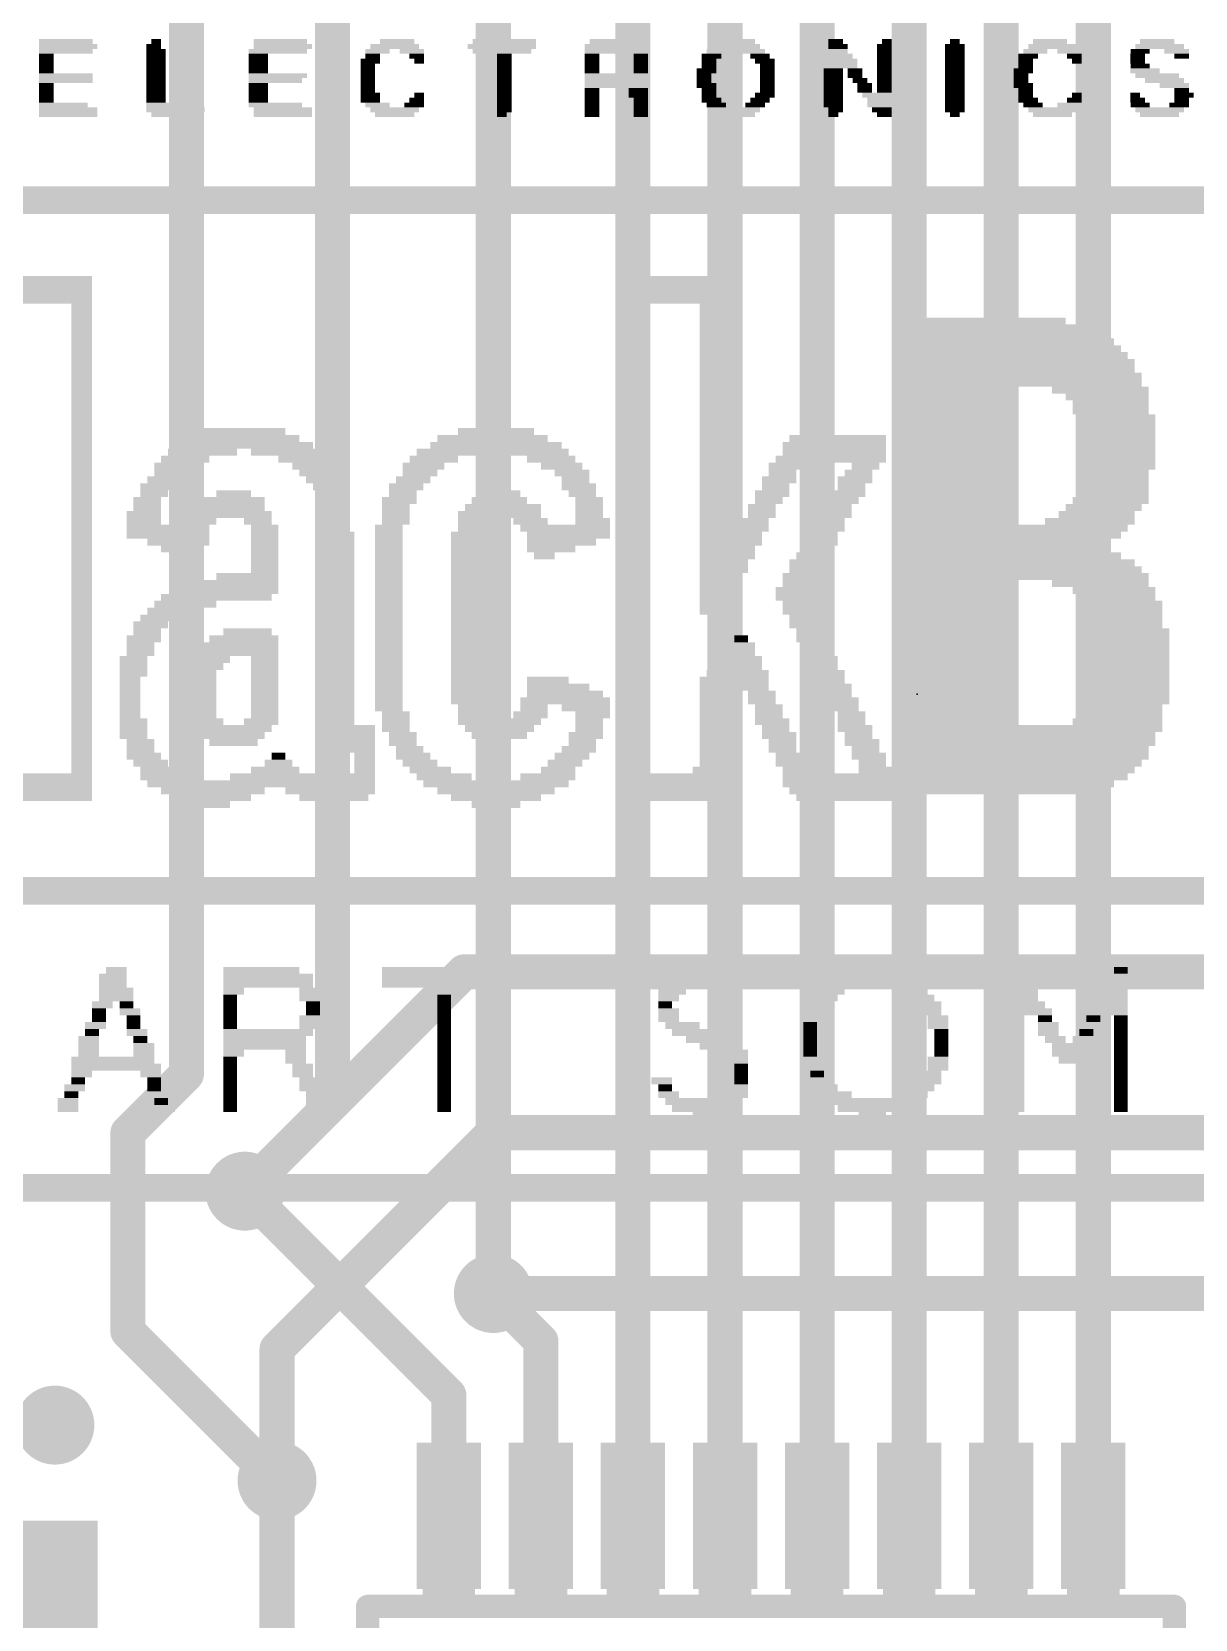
# Model space of a CAD drawing. Extents: x -25 to 82, y -36 to 56.
# Drawn here: x 35.49 to 45.6, y 23.71 to 37.5 of the extents above; entities that cross this region are included whole.
import ezdxf

# ---------------------------------------------------------------- set-up
doc = ezdxf.new("R2010")
doc.units = 0
for name, color, linetype in [('1', 12, 'CONTINUOUS'), ('16', 132, 'CONTINUOUS'), ('18', 110, 'CONTINUOUS'), ('21', 41, 'CONTINUOUS'), ('23', 53, 'CONTINUOUS'), ('51', 53, 'CONTINUOUS')]:
    doc.layers.add(name, color=color, linetype=linetype)

# ---------------------------------------------------------------- blocks, each defined once
blk = doc.blocks.new('RECT')
blk.add_solid([(-0.5, -0.5), (0.5, -0.5), (-0.5, 0.5), (0.5, 0.5)])
blk = doc.blocks.new('ROUNDV')
at = {"const_width": 0.5}
blk.add_lwpolyline([(0, -0.25, 1), (0, 0.25, 1), (0, -0.25)], format="xyb", dxfattribs=at)

msp = doc.modelspace()

# ---------------------------------------------------------------- linework, layer by layer
at = {"layer": '1', "const_width": 0.3048}
for points in [[(42.31, 24.6126), (42.31, 45.32)], [(41.51, 24.6126), (41.51, 43.58)], [(40.71, 24.6126), (40.71, 41.84)], [(43.11, 24.6126), (43.11, 40.64)], [(39.497, 26.543), (39.497, 40.513)], [(38.1, 39.37), (38.1, 28.194)], [(43.91, 24.6126), (43.91, 39.37)], [(36.83, 38.862), (36.83, 28.448)], [(44.71, 24.6126), (44.71, 38.1)], [(36.83, 28.448), (36.322, 27.94)], [(38.1, 28.194), (37.338, 27.432)], [(36.322, 27.94), (36.322, 26.2128)], [(39.11, 25.66), (37.338, 27.432)], [(39.91, 26.13), (39.497, 26.543)], [(36.322, 26.2128), (37.6174, 24.9174)], [(39.91, 24.6126), (39.91, 26.13)], [(39.11, 24.6126), (39.11, 25.66)], [(37.6174, 23.12), (37.6174, 24.9174)]]:
    msp.add_lwpolyline(points, dxfattribs=at)
at = {"layer": '1', "const_width": 0.1524}
for points in [[(36.8839, 28.3941, 1), (36.7761, 28.5019)], [(36.7538, 28.448, 1), (36.9062, 28.448)], [(38.0238, 28.194, 1), (38.1762, 28.194)], [(38.1539, 28.1401, 1), (38.0461, 28.2479)], [(36.3982, 27.94, 1), (36.2458, 27.94)], [(36.2681, 27.9939, 1), (36.3759, 27.8861)], [(37.3919, 27.4859, 1), (37.2841, 27.3781)], [(37.2841, 27.4859, 1), (37.3919, 27.3781)], [(39.5509, 26.5969, 1), (39.4431, 26.4891)], [(39.4208, 26.543, 1), (39.5732, 26.543)], [(36.3759, 26.2667, 1), (36.2681, 26.1589)], [(36.2458, 26.2128, 1), (36.3982, 26.2128)], [(39.9862, 26.13, 1), (39.8338, 26.13)], [(39.8561, 26.0761, 1), (39.9639, 26.1839)], [(39.1862, 25.66, 1), (39.0338, 25.66)], [(39.0561, 25.6061, 1), (39.1639, 25.7139)], [(37.6936, 24.9174, 1), (37.5412, 24.9174)], [(37.5635, 24.8635, 1), (37.6713, 24.9713)], [(39.0338, 24.6126, 1), (39.1862, 24.6126)], [(39.8338, 24.6126, 1), (39.9862, 24.6126)], [(40.6338, 24.6126, 1), (40.7862, 24.6126)], [(41.4338, 24.6126, 1), (41.5862, 24.6126)], [(42.2338, 24.6126, 1), (42.3862, 24.6126)], [(43.0338, 24.6126, 1), (43.1862, 24.6126)], [(43.8338, 24.6126, 1), (43.9862, 24.6126)], [(44.6338, 24.6126, 1), (44.7862, 24.6126)]]:
    msp.add_lwpolyline(points, format="xyb", dxfattribs=at)
at = {"layer": '16', "const_width": 0.3048}
for points in [[(39.243, 29.337), (37.338, 27.432)], [(58.674, 29.337), (39.243, 29.337)], [(37.6174, 26.0604), (39.497, 27.94)], [(62.23, 27.94), (39.497, 27.94)], [(56.896, 26.543), (39.497, 26.543)], [(37.6174, 24.9174), (37.6174, 26.0604)]]:
    msp.add_lwpolyline(points, dxfattribs=at)
at = {"layer": '16', "const_width": 0.1524}
for points in [[(39.243, 29.4132, 1), (39.243, 29.2608)], [(39.2969, 29.2831, 1), (39.1891, 29.3909)], [(39.497, 28.0162, 1), (39.497, 27.8638)], [(39.5509, 27.8861, 1), (39.4431, 27.9939)], [(37.2841, 27.4859, 1), (37.3919, 27.3781)], [(39.497, 26.6192, 1), (39.497, 26.4668)], [(37.6936, 26.0604, 1), (37.5412, 26.0604)], [(37.5635, 26.1143, 1), (37.6713, 26.0065)], [(37.5412, 24.9174, 1), (37.6936, 24.9174)]]:
    msp.add_lwpolyline(points, format="xyb", dxfattribs=at)
at = {"layer": '21', "const_width": 0.2032}
for points in [[(38.405, 16.815), (38.405, 23.825)], [(38.405, 23.825), (45.415, 23.825)], [(45.415, 23.825), (45.415, 17.17)]]:
    msp.add_lwpolyline(points, dxfattribs=at)
at = {"layer": '21', "const_width": 0.1016}
for points in [[(38.4558, 23.825, 1), (38.3542, 23.825)], [(38.405, 23.8758, 1), (38.405, 23.7742)], [(45.4658, 23.825, 1), (45.3642, 23.825)], [(45.415, 23.7742, 1), (45.415, 23.8758)]]:
    msp.add_lwpolyline(points, format="xyb", dxfattribs=at)
at = {"layer": '23'}
msp.add_point((43.18, 31.75), dxfattribs=at)

# ---------------------------------------------------------------- block references
at = {"layer": '1', "xscale": 0.5588, "yscale": 1.27, "rotation": 180}
for p in [(39.11, 24.6126), (39.91, 24.6126), (40.71, 24.6126), (41.51, 24.6126), (42.31, 24.6126), (43.11, 24.6126), (43.91, 24.6126), (44.71, 24.6126)]:
    msp.add_blockref('RECT', p, dxfattribs=at)
at = {"layer": '1', "xscale": 1.1, "rotation": 270}
msp.add_blockref('RECT', (35.56, 24.02), dxfattribs=at)
at = {"layer": '18', "xscale": 0.6858, "yscale": 0.6858}
for p in [(37.338, 27.432), (37.338, 27.432), (39.497, 26.543), (39.497, 26.543), (35.687, 25.4), (35.687, 25.4), (37.6174, 24.9174), (37.6174, 24.9174)]:
    msp.add_blockref('ROUNDV', p, dxfattribs=at)
at = {"layer": '21'}
for p, xscale, yscale in [((35.7825, 37.4168), 0.4674, 0.0422), ((35.8028, 37.3745), 0.508, 0.0424), ((36.5445, 37.3745), 0.127, 0.0424), ((36.566, 37.4168), 0.0838, 0.0422), ((37.6455, 37.4168), 0.4648, 0.0422), ((37.6671, 37.3745), 0.508, 0.0424), ((38.6399, 37.3745), 0.4216, 0.0424), ((38.6615, 37.4168), 0.2972, 0.0422), ((39.5709, 37.3745), 0.5918, 0.0424), ((39.5924, 37.4168), 0.5486, 0.0422), ((40.545, 37.3745), 0.508, 0.0424), ((40.5246, 37.4168), 0.381, 0.0422), ((41.6029, 37.3745), 0.4242, 0.0424), ((41.6245, 37.4168), 0.2946, 0.0422), ((42.4703, 37.4168), 0.127, 0.0422), ((42.4919, 37.3745), 0.1702, 0.0424), ((42.8944, 37.3745), 0.127, 0.0424), ((42.916, 37.4168), 0.0838, 0.0422), ((43.5079, 37.3745), 0.1702, 0.0424), ((43.5079, 37.4168), 0.0838, 0.0422), ((44.355, 37.3745), 0.4216, 0.0424), ((44.3334, 37.4168), 0.2972, 0.0422), ((45.2859, 37.3745), 0.4242, 0.0424), ((45.2655, 37.4168), 0.2972, 0.0422), ((35.7825, 37.3321), 0.4674, 0.0424), ((35.6123, 37.2898), 0.127, 0.0422), ((35.6123, 37.2475), 0.127, 0.0424), ((36.566, 37.3321), 0.1702, 0.0424), ((36.566, 37.2898), 0.1702, 0.0422), ((36.566, 37.2475), 0.1702, 0.0424), ((37.455, 37.2898), 0.1702, 0.0422), ((37.455, 37.2475), 0.1702, 0.0424), ((37.624, 37.3321), 0.508, 0.0424), ((38.4279, 37.2475), 0.1702, 0.0424), ((38.4494, 37.2898), 0.127, 0.0422), ((38.4914, 37.3321), 0.2108, 0.0424), ((38.7885, 37.3321), 0.2108, 0.0424), ((38.8304, 37.2898), 0.127, 0.0422), ((38.852, 37.2475), 0.0838, 0.0424), ((39.5721, 37.3321), 0.508, 0.0424), ((39.5924, 37.2898), 0.127, 0.0422), ((39.5924, 37.2475), 0.127, 0.0424), ((40.5665, 37.3321), 0.5512, 0.0424), ((40.3544, 37.2898), 0.127, 0.0422), ((40.3544, 37.2475), 0.127, 0.0424), ((40.7786, 37.2898), 0.127, 0.0422), ((40.7786, 37.2475), 0.127, 0.0424), ((41.392, 37.2898), 0.1702, 0.0422), ((41.3705, 37.2475), 0.127, 0.0424), ((41.4555, 37.3321), 0.2108, 0.0424), ((41.7515, 37.3321), 0.2134, 0.0424), ((41.815, 37.2898), 0.1676, 0.0422), ((41.8569, 37.2475), 0.1702, 0.0424), ((42.4715, 37.3321), 0.2108, 0.0424), ((42.4715, 37.3321), 0.2108, 0.0424), ((42.4931, 37.2898), 0.254, 0.0422), ((42.5134, 37.2475), 0.2946, 0.0424), ((42.8944, 37.3321), 0.127, 0.0424), ((42.8944, 37.2898), 0.127, 0.0422), ((42.8944, 37.2475), 0.127, 0.0424), ((43.5079, 37.3321), 0.1702, 0.0424), ((43.5079, 37.2898), 0.1702, 0.0422), ((43.5079, 37.2475), 0.1702, 0.0424), ((44.1429, 37.2898), 0.1702, 0.0422), ((44.1213, 37.2475), 0.127, 0.0424), ((44.2064, 37.3321), 0.2108, 0.0424), ((44.5035, 37.3321), 0.2108, 0.0424), ((44.5455, 37.2898), 0.127, 0.0422), ((44.567, 37.2475), 0.0838, 0.0424), ((45.0966, 37.2898), 0.127, 0.0422), ((45.0966, 37.2475), 0.127, 0.0424), ((45.117, 37.3321), 0.1676, 0.0424), ((45.4345, 37.3321), 0.2134, 0.0424), ((45.4776, 37.2898), 0.127, 0.0422), ((35.6123, 37.2051), 0.127, 0.0424), ((35.6123, 37.1628), 0.127, 0.0422), ((35.7825, 37.1205), 0.4674, 0.0424), ((35.7825, 37.0781), 0.4674, 0.0424), ((36.566, 37.2051), 0.1702, 0.0424), ((36.566, 37.1628), 0.1702, 0.0422), ((36.566, 37.1205), 0.1702, 0.0424), ((36.566, 37.0781), 0.1702, 0.0424), ((37.455, 37.2051), 0.1702, 0.0424), ((37.455, 37.1628), 0.1702, 0.0422), ((37.624, 37.1205), 0.508, 0.0424), ((37.6024, 37.0781), 0.4648, 0.0424), ((38.4063, 37.2051), 0.127, 0.0424), ((38.4063, 37.1628), 0.127, 0.0422), ((38.4063, 37.1205), 0.127, 0.0424), ((38.4063, 37.0781), 0.127, 0.0424), ((39.5924, 37.2051), 0.127, 0.0424), ((39.5924, 37.1628), 0.127, 0.0422), ((39.5924, 37.1205), 0.127, 0.0424), ((39.5924, 37.0781), 0.127, 0.0424), ((40.3544, 37.2051), 0.127, 0.0424), ((40.3544, 37.1628), 0.127, 0.0422), ((40.545, 37.1205), 0.508, 0.0424), ((40.5234, 37.0781), 0.4648, 0.0424), ((40.7786, 37.2051), 0.127, 0.0424), ((40.7786, 37.1628), 0.127, 0.0422), ((41.3489, 37.1628), 0.1702, 0.0422), ((41.3273, 37.1205), 0.127, 0.0424), ((41.3273, 37.0781), 0.127, 0.0424), ((41.3705, 37.2051), 0.127, 0.0424), ((41.8785, 37.2051), 0.127, 0.0424), ((41.8785, 37.1628), 0.127, 0.0422), ((41.8785, 37.1205), 0.127, 0.0424), ((41.8785, 37.0781), 0.127, 0.0424), ((42.5134, 37.2051), 0.2946, 0.0424), ((42.45, 37.1628), 0.1676, 0.0422), ((42.45, 37.1205), 0.1676, 0.0424), ((42.45, 37.0781), 0.1676, 0.0424), ((42.6405, 37.1628), 0.127, 0.0422), ((42.6405, 37.1205), 0.127, 0.0424), ((42.6836, 37.0781), 0.127, 0.0424), ((42.8944, 37.2051), 0.127, 0.0424), ((42.8944, 37.1628), 0.127, 0.0422), ((42.8944, 37.1205), 0.127, 0.0424), ((42.8944, 37.0781), 0.127, 0.0424), ((43.5079, 37.2051), 0.1702, 0.0424), ((43.5079, 37.1628), 0.1702, 0.0422), ((43.5079, 37.1205), 0.1702, 0.0424), ((43.5079, 37.0781), 0.1702, 0.0424), ((44.0806, 37.1205), 0.127, 0.0424), ((44.0806, 37.0781), 0.127, 0.0424), ((44.101, 37.1628), 0.1676, 0.0422), ((44.1213, 37.2051), 0.127, 0.0424), ((45.1601, 37.1628), 0.254, 0.0422), ((45.117, 37.2051), 0.1676, 0.0424), ((45.2643, 37.1205), 0.381, 0.0424), ((45.329, 37.0781), 0.3378, 0.0424), ((35.6123, 37.0358), 0.127, 0.0422), ((35.6123, 36.9935), 0.127, 0.0424), ((35.6123, 36.9511), 0.127, 0.0424), ((36.566, 37.0358), 0.1702, 0.0422), ((36.566, 36.9935), 0.1702, 0.0424), ((36.566, 36.9511), 0.1702, 0.0424), ((37.455, 37.0358), 0.1702, 0.0422), ((37.455, 36.9935), 0.1702, 0.0424), ((37.455, 36.9511), 0.1702, 0.0424), ((38.4063, 37.0358), 0.127, 0.0422), ((38.4063, 36.9935), 0.127, 0.0424), ((38.4279, 36.9511), 0.1702, 0.0424), ((38.852, 36.9511), 0.0838, 0.0424), ((39.5924, 37.0358), 0.127, 0.0422), ((39.5924, 36.9935), 0.127, 0.0424), ((39.5924, 36.9511), 0.127, 0.0424), ((40.3544, 36.9935), 0.127, 0.0424), ((40.3544, 36.9511), 0.127, 0.0424), ((40.545, 37.0358), 0.508, 0.0422), ((40.757, 36.9935), 0.1702, 0.0424), ((40.757, 36.9511), 0.1702, 0.0424), ((41.3489, 37.0358), 0.1702, 0.0422), ((41.3705, 36.9935), 0.127, 0.0424), ((41.3705, 36.9511), 0.127, 0.0424), ((41.8569, 36.9511), 0.1702, 0.0424), ((41.8785, 37.0358), 0.127, 0.0422), ((41.8785, 36.9935), 0.127, 0.0424), ((42.45, 37.0358), 0.1676, 0.0422), ((42.45, 36.9935), 0.1676, 0.0424), ((42.45, 36.9511), 0.1676, 0.0424), ((42.7243, 37.0358), 0.127, 0.0422), ((42.7243, 36.9935), 0.127, 0.0424), ((42.831, 36.9511), 0.254, 0.0424), ((42.8944, 37.0358), 0.127, 0.0422), ((42.8944, 36.9935), 0.127, 0.0424), ((43.5079, 37.0358), 0.1702, 0.0422), ((43.5079, 36.9935), 0.1702, 0.0424), ((43.5079, 36.9511), 0.1702, 0.0424), ((44.101, 37.0358), 0.1676, 0.0422), ((44.1213, 36.9935), 0.127, 0.0424), ((44.1213, 36.9511), 0.127, 0.0424), ((44.567, 36.9511), 0.0838, 0.0424), ((45.075, 36.9511), 0.0838, 0.0424), ((45.4141, 37.0358), 0.254, 0.0422), ((45.4776, 36.9935), 0.127, 0.0424), ((45.498, 36.9511), 0.1676, 0.0424), ((35.6123, 36.9088), 0.127, 0.0422), ((35.7609, 36.8665), 0.4242, 0.0424), ((35.8028, 36.8241), 0.508, 0.0424), ((36.566, 36.9088), 0.1702, 0.0422), ((36.693, 36.8665), 0.4242, 0.0424), ((36.735, 36.8241), 0.508, 0.0424), ((37.455, 36.9088), 0.1702, 0.0422), ((37.6024, 36.8665), 0.4648, 0.0424), ((37.6671, 36.8241), 0.508, 0.0424), ((38.4279, 36.9088), 0.1702, 0.0422), ((38.4914, 36.8665), 0.2108, 0.0424), ((38.6399, 36.8241), 0.4216, 0.0424), ((38.8089, 36.8665), 0.1702, 0.0424), ((38.8304, 36.9088), 0.127, 0.0422), ((39.5924, 36.9088), 0.127, 0.0422), ((39.5924, 36.8665), 0.127, 0.0424), ((39.5924, 36.8241), 0.127, 0.0424), ((40.3544, 36.9088), 0.127, 0.0422), ((40.3544, 36.8665), 0.127, 0.0424), ((40.3544, 36.8241), 0.127, 0.0424), ((40.7786, 36.9088), 0.127, 0.0422), ((40.7786, 36.8665), 0.127, 0.0424), ((40.7786, 36.8241), 0.127, 0.0424), ((41.392, 36.9088), 0.1702, 0.0422), ((41.434, 36.8665), 0.1676, 0.0424), ((41.6029, 36.8241), 0.4242, 0.0424), ((41.773, 36.8665), 0.1702, 0.0424), ((41.815, 36.9088), 0.1676, 0.0422), ((42.45, 36.9088), 0.1676, 0.0422), ((42.45, 36.8665), 0.1676, 0.0424), ((42.4703, 36.8241), 0.127, 0.0424), ((42.8525, 36.9088), 0.2108, 0.0422), ((42.8525, 36.8665), 0.2108, 0.0424), ((42.8729, 36.8241), 0.1702, 0.0424), ((43.5079, 36.9088), 0.1702, 0.0422), ((43.5079, 36.8665), 0.1702, 0.0424), ((43.5079, 36.8241), 0.1702, 0.0424), ((44.1429, 36.9088), 0.1702, 0.0422), ((44.186, 36.8665), 0.1702, 0.0424), ((44.355, 36.8241), 0.4216, 0.0424), ((44.5035, 36.8665), 0.2108, 0.0424), ((44.5455, 36.9088), 0.127, 0.0422), ((45.0966, 36.9088), 0.127, 0.0422), ((45.117, 36.8665), 0.1676, 0.0424), ((45.2859, 36.8241), 0.4242, 0.0424), ((45.456, 36.8665), 0.1702, 0.0424), ((45.4776, 36.9088), 0.127, 0.0422), ((35.8028, 36.7818), 0.508, 0.0422), ((36.735, 36.7818), 0.4216, 0.0422), ((37.6671, 36.7818), 0.508, 0.0422), ((38.6399, 36.7818), 0.3404, 0.0422), ((39.5709, 36.7818), 0.0838, 0.0422), ((40.3544, 36.7818), 0.127, 0.0422), ((40.7786, 36.7818), 0.127, 0.0422), ((41.6029, 36.7818), 0.3378, 0.0422), ((42.45, 36.7818), 0.0864, 0.0422), ((42.8944, 36.7818), 0.127, 0.0422), ((43.5079, 36.7818), 0.0838, 0.0422), ((44.355, 36.7818), 0.3404, 0.0422), ((45.2859, 36.7818), 0.3378, 0.0422), ((43.18, 36.13), 24.3, 0.06), ((43.18, 36.07), 24.3, 0.06), ((43.18, 36.01), 24.3, 0.06), ((43.18, 35.95), 24.3, 0.06), ((35.59, 35.35), 0.84, 0.06), ((35.59, 35.29), 0.84, 0.06), ((41.05, 35.35), 0.84, 0.06), ((41.05, 35.29), 0.84, 0.06), ((35.59, 35.23), 0.84, 0.06), ((35.59, 35.17), 0.84, 0.06), ((41.05, 35.23), 0.84, 0.06), ((41.05, 35.17), 0.84, 0.06), ((35.92, 35.11), 0.18, 0.06), ((35.92, 35.05), 0.18, 0.06), ((40.72, 35.11), 0.18, 0.06), ((40.72, 35.05), 0.18, 0.06), ((41.38, 35.11), 0.18, 0.06), ((41.38, 35.05), 0.18, 0.06), ((35.92, 34.99), 0.18, 0.06), ((35.92, 34.93), 0.18, 0.06), ((35.92, 34.87), 0.18, 0.06), ((40.72, 34.99), 0.18, 0.06), ((40.72, 34.93), 0.18, 0.06), ((40.72, 34.87), 0.18, 0.06), ((41.38, 34.99), 0.18, 0.06), ((41.38, 34.93), 0.18, 0.06), ((41.38, 34.87), 0.18, 0.06), ((43.81, 34.99), 1.32, 0.06), ((43.9, 34.93), 1.5, 0.06), ((43.99, 34.87), 1.68, 0.06), ((35.92, 34.81), 0.18, 0.06), ((35.92, 34.75), 0.18, 0.06), ((40.72, 34.81), 0.18, 0.06), ((40.72, 34.75), 0.18, 0.06), ((41.38, 34.81), 0.18, 0.06), ((41.38, 34.75), 0.18, 0.06), ((44.02, 34.81), 1.74, 0.06), ((44.05, 34.75), 1.8, 0.06), ((35.92, 34.69), 0.18, 0.06), ((35.92, 34.63), 0.18, 0.06), ((40.72, 34.69), 0.18, 0.06), ((40.72, 34.63), 0.18, 0.06), ((41.38, 34.69), 0.18, 0.06), ((41.38, 34.63), 0.18, 0.06), ((44.08, 34.69), 1.86, 0.06), ((44.11, 34.63), 1.92, 0.06), ((35.92, 34.57), 0.18, 0.06), ((35.92, 34.51), 0.18, 0.06), ((35.92, 34.45), 0.18, 0.06), ((40.72, 34.57), 0.18, 0.06), ((40.72, 34.51), 0.18, 0.06), ((40.72, 34.45), 0.18, 0.06), ((41.38, 34.57), 0.18, 0.06), ((41.38, 34.51), 0.18, 0.06), ((41.38, 34.45), 0.18, 0.06), ((44.11, 34.57), 1.92, 0.06), ((44.14, 34.51), 1.98, 0.06), ((44.14, 34.45), 1.98, 0.06), ((35.92, 34.39), 0.18, 0.06), ((35.92, 34.33), 0.18, 0.06), ((40.72, 34.39), 0.18, 0.06), ((40.72, 34.33), 0.18, 0.06), ((41.38, 34.39), 0.18, 0.06), ((41.38, 34.33), 0.18, 0.06), ((43.51, 34.39), 0.72, 0.06), ((43.48, 34.33), 0.66, 0.06), ((44.77, 34.39), 0.84, 0.06), ((44.83, 34.33), 0.72, 0.06), ((35.92, 34.27), 0.18, 0.06), ((35.92, 34.21), 0.18, 0.06), ((40.72, 34.27), 0.18, 0.06), ((40.72, 34.21), 0.18, 0.06), ((41.38, 34.27), 0.18, 0.06), ((41.38, 34.21), 0.18, 0.06), ((43.48, 34.27), 0.66, 0.06), ((43.48, 34.21), 0.66, 0.06), ((44.86, 34.27), 0.66, 0.06), ((44.86, 34.21), 0.66, 0.06), ((35.92, 34.15), 0.18, 0.06), ((35.92, 34.09), 0.18, 0.06), ((35.92, 34.03), 0.18, 0.06), ((37.33, 34.03), 0.72, 0.06), ((39.52, 34.03), 0.66, 0.06), ((40.72, 34.15), 0.18, 0.06), ((40.72, 34.09), 0.18, 0.06), ((40.72, 34.03), 0.18, 0.06), ((41.38, 34.15), 0.18, 0.06), ((41.38, 34.09), 0.18, 0.06), ((41.38, 34.03), 0.18, 0.06), ((43.48, 34.15), 0.66, 0.06), ((43.48, 34.09), 0.66, 0.06), ((43.48, 34.03), 0.66, 0.06), ((44.92, 34.15), 0.66, 0.06), ((44.92, 34.09), 0.66, 0.06), ((44.92, 34.03), 0.66, 0.06), ((35.92, 33.97), 0.18, 0.06), ((35.92, 33.91), 0.18, 0.06), ((37.33, 33.91), 1.2, 0.06), ((37.33, 33.97), 0.96, 0.06), ((39.52, 33.91), 1.14, 0.06), ((39.49, 33.97), 0.96, 0.06), ((40.72, 33.97), 0.18, 0.06), ((40.72, 33.91), 0.18, 0.06), ((41.38, 33.97), 0.18, 0.06), ((41.38, 33.91), 0.18, 0.06), ((42.46, 33.91), 0.9, 0.06), ((42.49, 33.97), 0.84, 0.06), ((43.48, 33.97), 0.66, 0.06), ((43.48, 33.91), 0.66, 0.06), ((44.92, 33.97), 0.66, 0.06), ((44.92, 33.91), 0.66, 0.06), ((35.92, 33.85), 0.18, 0.06), ((35.92, 33.79), 0.18, 0.06), ((36.82, 33.79), 0.42, 0.06), ((36.97, 33.85), 0.6, 0.06), ((37.69, 33.85), 0.6, 0.06), ((37.84, 33.79), 0.42, 0.06), ((38.98, 33.79), 0.42, 0.06), ((39.49, 33.85), 1.32, 0.06), ((40, 33.79), 0.42, 0.06), ((40.72, 33.85), 0.18, 0.06), ((40.72, 33.79), 0.18, 0.06), ((41.38, 33.85), 0.18, 0.06), ((41.38, 33.79), 0.18, 0.06), ((42.43, 33.79), 0.96, 0.06), ((42.46, 33.85), 0.9, 0.06), ((43.48, 33.85), 0.66, 0.06), ((43.48, 33.79), 0.66, 0.06), ((44.92, 33.85), 0.66, 0.06), ((44.92, 33.79), 0.66, 0.06), ((35.92, 33.73), 0.18, 0.06), ((35.92, 33.67), 0.18, 0.06), ((36.73, 33.73), 0.36, 0.06), ((36.67, 33.67), 0.24, 0.06), ((37.93, 33.73), 0.36, 0.06), ((37.96, 33.67), 0.3, 0.06), ((38.89, 33.73), 0.36, 0.06), ((38.86, 33.67), 0.3, 0.06), ((40.09, 33.73), 0.36, 0.06), ((40.18, 33.67), 0.3, 0.06), ((40.72, 33.73), 0.18, 0.06), ((40.72, 33.67), 0.18, 0.06), ((41.38, 33.73), 0.18, 0.06), ((41.38, 33.67), 0.18, 0.06), ((42.04, 33.73), 0.3, 0.06), ((42.01, 33.67), 0.24, 0.06), ((42.67, 33.67), 0.24, 0.06), ((42.73, 33.73), 0.24, 0.06), ((43.48, 33.73), 0.66, 0.06), ((43.48, 33.67), 0.66, 0.06), ((44.92, 33.73), 0.66, 0.06), ((44.89, 33.67), 0.6, 0.06), ((35.92, 33.61), 0.18, 0.06), ((35.92, 33.55), 0.18, 0.06), ((35.92, 33.49), 0.18, 0.06), ((36.58, 33.55), 0.3, 0.06), ((36.55, 33.49), 0.24, 0.06), ((36.64, 33.61), 0.3, 0.06), ((37.24, 33.49), 0.3, 0.06), ((38.02, 33.61), 0.3, 0.06), ((38.05, 33.55), 0.24, 0.06), ((38.08, 33.49), 0.18, 0.06), ((38.74, 33.55), 0.3, 0.06), ((38.71, 33.49), 0.24, 0.06), ((38.8, 33.61), 0.3, 0.06), ((39.58, 33.49), 0.3, 0.06), ((40.21, 33.61), 0.24, 0.06), ((40.24, 33.55), 0.3, 0.06), ((40.27, 33.49), 0.24, 0.06), ((40.72, 33.61), 0.18, 0.06), ((40.72, 33.55), 0.18, 0.06), ((40.72, 33.49), 0.18, 0.06), ((41.38, 33.61), 0.18, 0.06), ((41.38, 33.55), 0.18, 0.06), ((41.38, 33.49), 0.18, 0.06), ((41.92, 33.49), 0.3, 0.06), ((41.98, 33.61), 0.3, 0.06), ((41.95, 33.55), 0.24, 0.06), ((42.58, 33.49), 0.3, 0.06), ((42.64, 33.61), 0.3, 0.06), ((42.61, 33.55), 0.24, 0.06), ((43.48, 33.61), 0.66, 0.06), ((43.48, 33.55), 0.66, 0.06), ((43.48, 33.49), 0.66, 0.06), ((44.89, 33.61), 0.6, 0.06), ((44.89, 33.55), 0.6, 0.06), ((44.89, 33.49), 0.6, 0.06), ((35.92, 33.43), 0.18, 0.06), ((35.92, 33.37), 0.18, 0.06), ((36.49, 33.43), 0.24, 0.06), ((36.49, 33.37), 0.24, 0.06), ((37.21, 33.37), 0.6, 0.06), ((37.24, 33.43), 0.54, 0.06), ((38.11, 33.43), 0.24, 0.06), ((38.11, 33.37), 0.24, 0.06), ((38.68, 33.43), 0.3, 0.06), ((38.65, 33.37), 0.24, 0.06), ((39.58, 33.37), 0.66, 0.06), ((39.55, 33.43), 0.48, 0.06), ((40.33, 33.43), 0.24, 0.06), ((40.33, 33.37), 0.24, 0.06), ((40.72, 33.43), 0.18, 0.06), ((40.72, 33.37), 0.18, 0.06), ((41.38, 33.43), 0.18, 0.06), ((41.38, 33.37), 0.18, 0.06), ((41.83, 33.37), 0.24, 0.06), ((41.89, 33.43), 0.24, 0.06), ((42.49, 33.37), 0.24, 0.06), ((42.55, 33.43), 0.24, 0.06), ((43.48, 33.43), 0.66, 0.06), ((43.48, 33.37), 0.66, 0.06), ((44.8, 33.37), 0.66, 0.06), ((44.86, 33.43), 0.66, 0.06), ((35.92, 33.31), 0.18, 0.06), ((35.92, 33.25), 0.18, 0.06), ((36.46, 33.31), 0.3, 0.06), ((36.46, 33.25), 0.3, 0.06), ((37.21, 33.31), 0.72, 0.06), ((36.97, 33.25), 0.24, 0.06), ((37.45, 33.25), 0.24, 0.06), ((38.11, 33.31), 0.24, 0.06), ((38.14, 33.25), 0.18, 0.06), ((38.65, 33.31), 0.24, 0.06), ((38.65, 33.25), 0.24, 0.06), ((39.55, 33.31), 0.72, 0.06), ((39.31, 33.25), 0.24, 0.06), ((39.82, 33.25), 0.3, 0.06), ((40.33, 33.31), 0.24, 0.06), ((40.36, 33.25), 0.3, 0.06), ((40.72, 33.31), 0.18, 0.06), ((40.72, 33.25), 0.18, 0.06), ((41.38, 33.31), 0.18, 0.06), ((41.38, 33.25), 0.18, 0.06), ((41.77, 33.25), 0.24, 0.06), ((41.83, 33.31), 0.24, 0.06), ((42.46, 33.31), 0.3, 0.06), ((42.43, 33.25), 0.24, 0.06), ((43.48, 33.31), 0.66, 0.06), ((43.51, 33.25), 0.72, 0.06), ((44.68, 33.25), 0.78, 0.06), ((44.74, 33.31), 0.66, 0.06), ((35.92, 33.19), 0.18, 0.06), ((35.92, 33.13), 0.18, 0.06), ((35.92, 33.07), 0.18, 0.06), ((36.67, 33.19), 0.72, 0.06), ((36.67, 33.13), 0.72, 0.06), ((36.76, 33.07), 0.54, 0.06), ((37.51, 33.19), 0.24, 0.06), ((37.51, 33.13), 0.24, 0.06), ((37.51, 33.07), 0.24, 0.06), ((38.14, 33.19), 0.18, 0.06), ((38.17, 33.13), 0.24, 0.06), ((38.17, 33.07), 0.24, 0.06), ((38.59, 33.19), 0.24, 0.06), ((38.59, 33.13), 0.24, 0.06), ((38.59, 33.07), 0.24, 0.06), ((39.25, 33.13), 0.24, 0.06), ((39.25, 33.07), 0.24, 0.06), ((39.31, 33.19), 0.24, 0.06), ((40.12, 33.19), 0.78, 0.06), ((40.15, 33.13), 0.72, 0.06), ((40.09, 33.07), 0.6, 0.06), ((40.72, 33.19), 0.18, 0.06), ((40.72, 33.13), 0.18, 0.06), ((40.72, 33.07), 0.18, 0.06), ((41.38, 33.19), 0.18, 0.06), ((41.38, 33.13), 0.18, 0.06), ((41.56, 33.07), 0.54, 0.06), ((41.74, 33.19), 0.3, 0.06), ((41.71, 33.13), 0.24, 0.06), ((42.34, 33.07), 0.3, 0.06), ((42.4, 33.19), 0.3, 0.06), ((42.37, 33.13), 0.24, 0.06), ((44.08, 33.19), 1.86, 0.06), ((44.05, 33.13), 1.8, 0.06), ((43.99, 33.07), 1.68, 0.06), ((35.92, 33.01), 0.18, 0.06), ((35.92, 32.95), 0.18, 0.06), ((36.79, 33.01), 0.36, 0.06), ((36.85, 32.95), 0.24, 0.06), ((37.51, 33.01), 0.24, 0.06), ((37.51, 32.95), 0.24, 0.06), ((38.17, 33.01), 0.24, 0.06), ((38.17, 32.95), 0.24, 0.06), ((38.59, 33.01), 0.24, 0.06), ((38.59, 32.95), 0.24, 0.06), ((39.25, 33.01), 0.24, 0.06), ((39.25, 32.95), 0.24, 0.06), ((40, 33.01), 0.42, 0.06), ((39.94, 32.95), 0.18, 0.06), ((40.72, 33.01), 0.18, 0.06), ((40.72, 32.95), 0.18, 0.06), ((41.53, 33.01), 0.48, 0.06), ((41.53, 32.95), 0.48, 0.06), ((42.25, 32.95), 0.24, 0.06), ((42.31, 33.01), 0.24, 0.06), ((43.99, 33.01), 1.68, 0.06), ((44.05, 32.95), 1.8, 0.06), ((35.92, 32.89), 0.18, 0.06), ((35.92, 32.83), 0.18, 0.06), ((37.51, 32.89), 0.24, 0.06), ((37.51, 32.83), 0.24, 0.06), ((38.17, 32.89), 0.24, 0.06), ((38.17, 32.83), 0.24, 0.06), ((38.59, 32.89), 0.24, 0.06), ((38.59, 32.83), 0.24, 0.06), ((39.25, 32.89), 0.24, 0.06), ((39.25, 32.83), 0.24, 0.06), ((40.72, 32.89), 0.18, 0.06), ((40.72, 32.83), 0.18, 0.06), ((41.5, 32.89), 0.42, 0.06), ((41.5, 32.83), 0.42, 0.06), ((42.22, 32.89), 0.3, 0.06), ((42.19, 32.83), 0.24, 0.06), ((44.11, 32.89), 1.92, 0.06), ((44.14, 32.83), 1.98, 0.06), ((35.92, 32.77), 0.18, 0.06), ((35.92, 32.71), 0.18, 0.06), ((35.92, 32.65), 0.18, 0.06), ((37.18, 32.65), 0.9, 0.06), ((37.24, 32.71), 0.78, 0.06), ((37.36, 32.77), 0.54, 0.06), ((38.17, 32.77), 0.24, 0.06), ((38.17, 32.71), 0.24, 0.06), ((38.17, 32.65), 0.24, 0.06), ((38.59, 32.77), 0.24, 0.06), ((38.59, 32.71), 0.24, 0.06), ((38.59, 32.65), 0.24, 0.06), ((39.25, 32.77), 0.24, 0.06), ((39.25, 32.71), 0.24, 0.06), ((39.25, 32.65), 0.24, 0.06), ((40.72, 32.77), 0.18, 0.06), ((40.72, 32.71), 0.18, 0.06), ((40.72, 32.65), 0.18, 0.06), ((41.47, 32.77), 0.36, 0.06), ((41.47, 32.71), 0.36, 0.06), ((41.44, 32.65), 0.3, 0.06), ((42.1, 32.65), 0.3, 0.06), ((42.16, 32.77), 0.3, 0.06), ((42.13, 32.71), 0.24, 0.06), ((44.17, 32.77), 2.04, 0.06), ((43.51, 32.71), 0.72, 0.06), ((43.48, 32.65), 0.66, 0.06), ((44.77, 32.71), 0.84, 0.06), ((44.89, 32.65), 0.72, 0.06), ((35.92, 32.59), 0.18, 0.06), ((35.92, 32.53), 0.18, 0.06), ((36.82, 32.53), 0.54, 0.06), ((37.09, 32.59), 0.96, 0.06), ((38.17, 32.59), 0.24, 0.06), ((38.17, 32.53), 0.24, 0.06), ((38.59, 32.59), 0.24, 0.06), ((38.59, 32.53), 0.24, 0.06), ((39.25, 32.59), 0.24, 0.06), ((39.25, 32.53), 0.24, 0.06), ((40.72, 32.59), 0.18, 0.06), ((40.72, 32.53), 0.18, 0.06), ((41.41, 32.59), 0.24, 0.06), ((41.41, 32.53), 0.24, 0.06), ((42.07, 32.59), 0.24, 0.06), ((42.13, 32.53), 0.24, 0.06), ((43.48, 32.59), 0.66, 0.06), ((43.48, 32.53), 0.66, 0.06), ((44.92, 32.59), 0.66, 0.06), ((44.98, 32.53), 0.66, 0.06), ((35.92, 32.47), 0.18, 0.06), ((35.92, 32.41), 0.18, 0.06), ((36.61, 32.41), 0.36, 0.06), ((36.7, 32.47), 0.42, 0.06), ((38.17, 32.47), 0.24, 0.06), ((38.17, 32.41), 0.24, 0.06), ((38.59, 32.47), 0.24, 0.06), ((38.59, 32.41), 0.24, 0.06), ((39.25, 32.47), 0.24, 0.06), ((39.25, 32.41), 0.24, 0.06), ((40.72, 32.47), 0.18, 0.06), ((40.72, 32.41), 0.18, 0.06), ((41.38, 32.47), 0.18, 0.06), ((42.16, 32.47), 0.3, 0.06), ((42.19, 32.41), 0.24, 0.06), ((43.48, 32.47), 0.66, 0.06), ((43.48, 32.41), 0.66, 0.06), ((44.98, 32.47), 0.66, 0.06), ((44.98, 32.41), 0.66, 0.06), ((35.92, 32.35), 0.18, 0.06), ((35.92, 32.29), 0.18, 0.06), ((36.52, 32.35), 0.3, 0.06), ((36.49, 32.29), 0.24, 0.06), ((37.36, 32.29), 0.42, 0.06), ((38.17, 32.35), 0.24, 0.06), ((38.17, 32.29), 0.24, 0.06), ((38.59, 32.35), 0.24, 0.06), ((38.59, 32.29), 0.24, 0.06), ((39.25, 32.35), 0.24, 0.06), ((39.25, 32.29), 0.24, 0.06), ((40.72, 32.35), 0.18, 0.06), ((40.72, 32.29), 0.18, 0.06), ((42.19, 32.35), 0.24, 0.06), ((42.25, 32.29), 0.24, 0.06), ((43.48, 32.35), 0.66, 0.06), ((43.48, 32.29), 0.66, 0.06), ((45.01, 32.35), 0.6, 0.06), ((45.04, 32.29), 0.66, 0.06), ((35.92, 32.23), 0.18, 0.06), ((35.92, 32.17), 0.18, 0.06), ((35.92, 32.11), 0.18, 0.06), ((36.46, 32.23), 0.3, 0.06), ((36.43, 32.17), 0.24, 0.06), ((36.43, 32.11), 0.24, 0.06), ((37.27, 32.11), 0.72, 0.06), ((37.3, 32.17), 0.66, 0.06), ((37.33, 32.23), 0.6, 0.06), ((38.17, 32.23), 0.24, 0.06), ((38.17, 32.17), 0.24, 0.06), ((38.17, 32.11), 0.24, 0.06), ((38.59, 32.23), 0.24, 0.06), ((38.59, 32.17), 0.24, 0.06), ((38.59, 32.11), 0.24, 0.06), ((39.25, 32.23), 0.24, 0.06), ((39.25, 32.17), 0.24, 0.06), ((39.25, 32.11), 0.24, 0.06), ((40.72, 32.23), 0.18, 0.06), ((40.72, 32.17), 0.18, 0.06), ((40.72, 32.11), 0.18, 0.06), ((41.62, 32.11), 0.3, 0.06), ((41.65, 32.17), 0.24, 0.06), ((41.65, 32.23), 0.12, 0.06), ((42.25, 32.23), 0.24, 0.06), ((42.31, 32.17), 0.24, 0.06), ((42.31, 32.11), 0.24, 0.06), ((43.48, 32.23), 0.66, 0.06), ((43.48, 32.17), 0.66, 0.06), ((43.48, 32.11), 0.66, 0.06), ((45.04, 32.23), 0.66, 0.06), ((45.04, 32.17), 0.66, 0.06), ((45.04, 32.11), 0.66, 0.06), ((35.92, 32.05), 0.18, 0.06), ((35.92, 31.99), 0.18, 0.06), ((36.37, 32.05), 0.24, 0.06), ((36.37, 31.99), 0.24, 0.06), ((37.06, 32.05), 0.3, 0.06), ((37.03, 31.99), 0.24, 0.06), ((37.51, 32.05), 0.24, 0.06), ((37.51, 31.99), 0.24, 0.06), ((38.17, 32.05), 0.24, 0.06), ((38.17, 31.99), 0.24, 0.06), ((38.59, 32.05), 0.24, 0.06), ((38.59, 31.99), 0.24, 0.06), ((39.25, 32.05), 0.24, 0.06), ((39.25, 31.99), 0.24, 0.06), ((40.72, 32.05), 0.18, 0.06), ((40.72, 31.99), 0.18, 0.06), ((41.62, 32.05), 0.42, 0.06), ((41.62, 31.99), 0.42, 0.06), ((42.37, 32.05), 0.24, 0.06), ((42.37, 31.99), 0.24, 0.06), ((43.48, 32.05), 0.66, 0.06), ((43.48, 31.99), 0.66, 0.06), ((45.04, 32.05), 0.66, 0.06), ((45.04, 31.99), 0.66, 0.06), ((35.92, 31.93), 0.18, 0.06), ((35.92, 31.87), 0.18, 0.06), ((36.37, 31.93), 0.24, 0.06), ((36.34, 31.87), 0.18, 0.06), ((36.97, 31.93), 0.24, 0.06), ((36.97, 31.87), 0.24, 0.06), ((37.51, 31.93), 0.24, 0.06), ((37.51, 31.87), 0.24, 0.06), ((38.17, 31.93), 0.24, 0.06), ((38.17, 31.87), 0.24, 0.06), ((38.59, 31.93), 0.24, 0.06), ((38.59, 31.87), 0.24, 0.06), ((39.25, 31.93), 0.24, 0.06), ((39.25, 31.87), 0.24, 0.06), ((39.97, 31.87), 0.36, 0.06), ((40.72, 31.93), 0.18, 0.06), ((40.72, 31.87), 0.18, 0.06), ((41.59, 31.87), 0.6, 0.06), ((41.62, 31.93), 0.54, 0.06), ((42.4, 31.93), 0.3, 0.06), ((42.43, 31.87), 0.24, 0.06), ((43.48, 31.93), 0.66, 0.06), ((43.48, 31.87), 0.66, 0.06), ((45.04, 31.93), 0.66, 0.06), ((45.04, 31.87), 0.66, 0.06), ((35.92, 31.81), 0.18, 0.06), ((35.92, 31.75), 0.18, 0.06), ((35.92, 31.69), 0.18, 0.06), ((36.34, 31.81), 0.18, 0.06), ((36.34, 31.75), 0.18, 0.06), ((36.34, 31.69), 0.18, 0.06), ((36.97, 31.81), 0.24, 0.06), ((36.97, 31.75), 0.24, 0.06), ((36.97, 31.69), 0.24, 0.06), ((37.51, 31.81), 0.24, 0.06), ((37.51, 31.75), 0.24, 0.06), ((37.51, 31.69), 0.24, 0.06), ((38.17, 31.81), 0.24, 0.06), ((38.17, 31.75), 0.24, 0.06), ((38.17, 31.69), 0.24, 0.06), ((38.59, 31.81), 0.24, 0.06), ((38.59, 31.75), 0.24, 0.06), ((38.59, 31.69), 0.24, 0.06), ((39.25, 31.81), 0.24, 0.06), ((39.25, 31.75), 0.24, 0.06), ((39.25, 31.69), 0.24, 0.06), ((40.12, 31.69), 0.78, 0.06), ((40.06, 31.81), 0.54, 0.06), ((40.12, 31.75), 0.66, 0.06), ((40.72, 31.81), 0.18, 0.06), ((40.72, 31.75), 0.18, 0.06), ((40.72, 31.69), 0.18, 0.06), ((41.41, 31.81), 0.24, 0.06), ((41.38, 31.75), 0.18, 0.06), ((41.38, 31.69), 0.18, 0.06), ((41.77, 31.81), 0.24, 0.06), ((41.83, 31.75), 0.24, 0.06), ((41.83, 31.69), 0.24, 0.06), ((42.46, 31.81), 0.3, 0.06), ((42.49, 31.75), 0.24, 0.06), ((42.55, 31.69), 0.24, 0.06), ((43.48, 31.81), 0.66, 0.06), ((43.48, 31.75), 0.66, 0.06), ((43.48, 31.69), 0.66, 0.06), ((45.01, 31.75), 0.72, 0.06), ((45.01, 31.69), 0.72, 0.06), ((45.04, 31.81), 0.66, 0.06), ((35.92, 31.63), 0.18, 0.06), ((35.92, 31.57), 0.18, 0.06), ((36.34, 31.63), 0.18, 0.06), ((36.34, 31.57), 0.18, 0.06), ((36.97, 31.63), 0.24, 0.06), ((37, 31.57), 0.18, 0.06), ((37.51, 31.63), 0.24, 0.06), ((37.51, 31.57), 0.24, 0.06), ((38.17, 31.63), 0.24, 0.06), ((38.17, 31.57), 0.24, 0.06), ((38.59, 31.63), 0.24, 0.06), ((38.65, 31.57), 0.24, 0.06), ((39.31, 31.63), 0.24, 0.06), ((39.34, 31.57), 0.3, 0.06), ((39.82, 31.57), 0.3, 0.06), ((39.85, 31.63), 0.24, 0.06), ((40.3, 31.63), 0.42, 0.06), ((40.36, 31.57), 0.3, 0.06), ((40.72, 31.63), 0.18, 0.06), ((40.72, 31.57), 0.18, 0.06), ((41.38, 31.63), 0.18, 0.06), ((41.38, 31.57), 0.18, 0.06), ((41.89, 31.63), 0.24, 0.06), ((41.89, 31.57), 0.24, 0.06), ((42.55, 31.63), 0.24, 0.06), ((42.61, 31.57), 0.24, 0.06), ((43.48, 31.63), 0.66, 0.06), ((43.48, 31.57), 0.66, 0.06), ((44.95, 31.57), 0.72, 0.06), ((44.98, 31.63), 0.66, 0.06), ((35.92, 31.51), 0.18, 0.06), ((35.92, 31.45), 0.18, 0.06), ((36.37, 31.51), 0.24, 0.06), ((36.37, 31.45), 0.24, 0.06), ((37.03, 31.51), 0.24, 0.06), ((37.24, 31.45), 0.66, 0.06), ((37.48, 31.51), 0.3, 0.06), ((38.17, 31.51), 0.24, 0.06), ((38.26, 31.45), 0.42, 0.06), ((38.65, 31.51), 0.24, 0.06), ((38.65, 31.45), 0.24, 0.06), ((39.55, 31.51), 0.72, 0.06), ((39.55, 31.45), 0.6, 0.06), ((40.33, 31.51), 0.24, 0.06), ((40.33, 31.45), 0.24, 0.06), ((40.72, 31.51), 0.18, 0.06), ((40.72, 31.45), 0.18, 0.06), ((41.38, 31.51), 0.18, 0.06), ((41.38, 31.45), 0.18, 0.06), ((41.92, 31.51), 0.3, 0.06), ((41.95, 31.45), 0.24, 0.06), ((42.61, 31.51), 0.24, 0.06), ((42.64, 31.45), 0.3, 0.06), ((43.48, 31.51), 0.66, 0.06), ((44.23, 31.45), 2.16, 0.06), ((44.92, 31.51), 0.78, 0.06), ((35.92, 31.39), 0.18, 0.06), ((35.92, 31.33), 0.18, 0.06), ((35.92, 31.27), 0.18, 0.06), ((36.37, 31.39), 0.24, 0.06), ((36.43, 31.33), 0.24, 0.06), ((36.43, 31.27), 0.24, 0.06), ((37.24, 31.39), 0.54, 0.06), ((37.24, 31.33), 0.42, 0.06), ((38.26, 31.39), 0.42, 0.06), ((38.29, 31.33), 0.36, 0.06), ((38.35, 31.27), 0.24, 0.06), ((38.71, 31.39), 0.24, 0.06), ((38.71, 31.33), 0.24, 0.06), ((38.77, 31.27), 0.24, 0.06), ((39.55, 31.39), 0.48, 0.06), ((40.24, 31.27), 0.3, 0.06), ((40.3, 31.39), 0.3, 0.06), ((40.27, 31.33), 0.24, 0.06), ((40.72, 31.39), 0.18, 0.06), ((40.72, 31.33), 0.18, 0.06), ((40.72, 31.27), 0.18, 0.06), ((41.38, 31.39), 0.18, 0.06), ((41.38, 31.33), 0.18, 0.06), ((41.38, 31.27), 0.18, 0.06), ((41.98, 31.39), 0.3, 0.06), ((42.01, 31.33), 0.24, 0.06), ((42.01, 31.27), 0.24, 0.06), ((42.67, 31.39), 0.24, 0.06), ((42.7, 31.33), 0.3, 0.06), ((42.73, 31.27), 0.24, 0.06), ((44.2, 31.39), 2.1, 0.06), ((44.2, 31.33), 2.1, 0.06), ((44.17, 31.27), 2.04, 0.06), ((35.92, 31.21), 0.18, 0.06), ((35.92, 31.15), 0.18, 0.06), ((36.46, 31.21), 0.3, 0.06), ((36.52, 31.15), 0.3, 0.06), ((37.63, 31.15), 0.24, 0.06), ((37.63, 31.21), 0.12, 0.06), ((38.38, 31.21), 0.18, 0.06), ((38.38, 31.15), 0.18, 0.06), ((38.8, 31.21), 0.3, 0.06), ((38.86, 31.15), 0.3, 0.06), ((40.12, 31.15), 0.3, 0.06), ((40.18, 31.21), 0.3, 0.06), ((40.72, 31.21), 0.18, 0.06), ((40.72, 31.15), 0.18, 0.06), ((41.38, 31.21), 0.18, 0.06), ((41.38, 31.15), 0.18, 0.06), ((42.07, 31.21), 0.24, 0.06), ((42.07, 31.15), 0.24, 0.06), ((42.76, 31.21), 0.3, 0.06), ((42.79, 31.15), 0.24, 0.06), ((44.17, 31.21), 2.04, 0.06), ((44.14, 31.15), 1.98, 0.06), ((35.59, 31.03), 0.84, 0.06), ((35.92, 31.09), 0.18, 0.06), ((36.58, 31.09), 0.3, 0.06), ((36.67, 31.03), 0.48, 0.06), ((37.6, 31.03), 0.78, 0.06), ((37.6, 31.09), 0.42, 0.06), ((38.32, 31.03), 0.3, 0.06), ((38.38, 31.09), 0.18, 0.06), ((38.95, 31.09), 0.36, 0.06), ((39.07, 31.03), 0.48, 0.06), ((39.97, 31.03), 0.48, 0.06), ((40.06, 31.09), 0.3, 0.06), ((40.72, 31.09), 0.18, 0.06), ((41.05, 31.03), 0.84, 0.06), ((41.35, 31.09), 0.24, 0.06), ((42.13, 31.09), 0.24, 0.06), ((42.49, 31.03), 0.96, 0.06), ((42.82, 31.09), 0.3, 0.06), ((44.11, 31.09), 1.92, 0.06), ((44.08, 31.03), 1.86, 0.06), ((35.59, 30.97), 0.84, 0.06), ((35.59, 30.91), 0.84, 0.06), ((37.48, 30.97), 1.98, 0.06), ((37.06, 30.91), 0.9, 0.06), ((38.08, 30.91), 0.78, 0.06), ((39.52, 30.97), 1.26, 0.06), ((39.52, 30.91), 1.02, 0.06), ((41.05, 30.97), 0.84, 0.06), ((41.05, 30.91), 0.84, 0.06), ((42.52, 30.97), 1.02, 0.06), ((42.52, 30.91), 0.9, 0.06), ((44.02, 30.97), 1.74, 0.06), ((43.93, 30.91), 1.56, 0.06), ((35.59, 30.85), 0.84, 0.06), ((37.06, 30.85), 0.66, 0.06), ((37.03, 30.79), 0.36, 0.06), ((38.11, 30.85), 0.6, 0.06), ((38.08, 30.79), 0.18, 0.06), ((39.52, 30.85), 0.78, 0.06), ((39.52, 30.79), 0.42, 0.06), ((41.05, 30.85), 0.84, 0.06), ((42.55, 30.85), 0.84, 0.06), ((43.18, 30.13), 24.3, 0.06), ((43.18, 30.07), 24.3, 0.06), ((43.18, 30.01), 24.3, 0.06), ((43.18, 29.95), 24.3, 0.06), ((36.22, 29.35), 0.18, 0.06), ((37.48, 29.35), 0.66, 0.06), ((39.04, 29.35), 1.02, 0.06), ((41.29, 29.35), 0.36, 0.06), ((42.82, 29.35), 0.42, 0.06), ((44.02, 29.35), 0.18, 0.06), ((44.95, 29.35), 0.12, 0.06), ((36.19, 29.29), 0.24, 0.06), ((36.19, 29.23), 0.24, 0.06), ((37.54, 29.29), 0.78, 0.06), ((37.54, 29.23), 0.78, 0.06), ((39.04, 29.29), 1.02, 0.06), ((39.04, 29.23), 1.02, 0.06), ((41.11, 29.23), 0.24, 0.06), ((41.32, 29.29), 0.54, 0.06), ((41.53, 29.23), 0.24, 0.06), ((42.55, 29.23), 0.36, 0.06), ((42.79, 29.29), 0.72, 0.06), ((43.09, 29.23), 0.36, 0.06), ((44.05, 29.29), 0.24, 0.06), ((44.05, 29.23), 0.24, 0.06), ((44.92, 29.29), 0.18, 0.06), ((44.92, 29.23), 0.18, 0.06), ((36.22, 29.17), 0.3, 0.06), ((36.22, 29.11), 0.3, 0.06), ((37.24, 29.17), 0.18, 0.06), ((37.21, 29.11), 0.12, 0.06), ((37.9, 29.17), 0.18, 0.06), ((37.9, 29.11), 0.18, 0.06), ((39.04, 29.17), 0.18, 0.06), ((39.07, 29.11), 0.12, 0.06), ((41.05, 29.17), 0.24, 0.06), ((41.02, 29.11), 0.18, 0.06), ((41.56, 29.17), 0.18, 0.06), ((42.37, 29.11), 0.24, 0.06), ((42.43, 29.17), 0.24, 0.06), ((43.18, 29.17), 0.18, 0.06), ((43.24, 29.11), 0.18, 0.06), ((44.08, 29.17), 0.3, 0.06), ((44.08, 29.11), 0.3, 0.06), ((44.86, 29.11), 0.3, 0.06), ((44.89, 29.17), 0.24, 0.06), ((36.1, 29.05), 0.18, 0.06), ((36.07, 28.99), 0.12, 0.06), ((36.07, 28.93), 0.12, 0.06), ((36.31, 29.05), 0.12, 0.06), ((36.34, 28.99), 0.18, 0.06), ((36.37, 28.93), 0.12, 0.06), ((37.21, 29.05), 0.12, 0.06), ((37.21, 28.99), 0.12, 0.06), ((37.21, 28.93), 0.12, 0.06), ((37.9, 28.93), 0.18, 0.06), ((37.93, 29.05), 0.12, 0.06), ((37.93, 28.99), 0.12, 0.06), ((39.07, 29.05), 0.12, 0.06), ((39.07, 28.99), 0.12, 0.06), ((39.07, 28.93), 0.12, 0.06), ((40.99, 29.05), 0.12, 0.06), ((41.02, 28.99), 0.18, 0.06), ((41.02, 28.93), 0.18, 0.06), ((42.28, 28.99), 0.18, 0.06), ((42.28, 28.93), 0.18, 0.06), ((42.34, 29.05), 0.18, 0.06), ((43.3, 29.05), 0.18, 0.06), ((43.3, 28.99), 0.18, 0.06), ((43.36, 28.93), 0.18, 0.06), ((44.11, 29.05), 0.36, 0.06), ((44.14, 28.99), 0.42, 0.06), ((44.02, 28.93), 0.18, 0.06), ((44.29, 28.93), 0.12, 0.06), ((44.83, 28.99), 0.36, 0.06), ((44.71, 28.93), 0.12, 0.06), ((44.86, 29.05), 0.3, 0.06), ((44.95, 28.93), 0.12, 0.06), ((36.04, 28.87), 0.18, 0.06), ((36.01, 28.81), 0.12, 0.06), ((36.37, 28.87), 0.12, 0.06), ((36.4, 28.81), 0.18, 0.06), ((37.21, 28.87), 0.12, 0.06), ((37.54, 28.81), 0.78, 0.06), ((37.9, 28.87), 0.18, 0.06), ((39.07, 28.87), 0.12, 0.06), ((39.07, 28.81), 0.12, 0.06), ((41.14, 28.87), 0.3, 0.06), ((41.26, 28.81), 0.42, 0.06), ((42.25, 28.87), 0.12, 0.06), ((42.25, 28.81), 0.12, 0.06), ((43.36, 28.87), 0.18, 0.06), ((43.39, 28.81), 0.12, 0.06), ((44.02, 28.87), 0.18, 0.06), ((44.02, 28.81), 0.18, 0.06), ((44.32, 28.87), 0.18, 0.06), ((44.32, 28.81), 0.18, 0.06), ((44.68, 28.87), 0.18, 0.06), ((44.65, 28.81), 0.12, 0.06), ((44.95, 28.87), 0.12, 0.06), ((44.95, 28.81), 0.12, 0.06), ((35.98, 28.75), 0.18, 0.06), ((35.98, 28.69), 0.18, 0.06), ((36.43, 28.75), 0.12, 0.06), ((36.46, 28.69), 0.18, 0.06), ((37.51, 28.75), 0.72, 0.06), ((37.51, 28.69), 0.72, 0.06), ((39.07, 28.75), 0.12, 0.06), ((39.07, 28.69), 0.12, 0.06), ((41.38, 28.75), 0.42, 0.06), ((41.47, 28.69), 0.36, 0.06), ((42.25, 28.75), 0.12, 0.06), ((42.25, 28.69), 0.12, 0.06), ((43.39, 28.75), 0.12, 0.06), ((43.39, 28.69), 0.12, 0.06), ((44.02, 28.75), 0.18, 0.06), ((44.02, 28.69), 0.18, 0.06), ((44.38, 28.75), 0.18, 0.06), ((44.5, 28.69), 0.3, 0.06), ((44.62, 28.75), 0.18, 0.06), ((44.95, 28.75), 0.12, 0.06), ((44.95, 28.69), 0.12, 0.06), ((36.19, 28.57), 0.72, 0.06), ((35.98, 28.63), 0.18, 0.06), ((36.46, 28.63), 0.18, 0.06), ((37.24, 28.63), 0.18, 0.06), ((37.21, 28.57), 0.12, 0.06), ((37.78, 28.63), 0.18, 0.06), ((37.78, 28.57), 0.18, 0.06), ((39.07, 28.63), 0.12, 0.06), ((39.07, 28.57), 0.12, 0.06), ((41.59, 28.63), 0.24, 0.06), ((41.62, 28.57), 0.18, 0.06), ((42.25, 28.63), 0.12, 0.06), ((42.28, 28.57), 0.18, 0.06), ((43.36, 28.57), 0.18, 0.06), ((43.39, 28.63), 0.12, 0.06), ((44.02, 28.63), 0.18, 0.06), ((44.02, 28.57), 0.18, 0.06), ((44.47, 28.63), 0.24, 0.06), ((44.5, 28.57), 0.18, 0.06), ((44.95, 28.63), 0.12, 0.06), ((44.95, 28.57), 0.12, 0.06), ((36.22, 28.51), 0.78, 0.06), ((35.92, 28.45), 0.18, 0.06), ((35.89, 28.39), 0.12, 0.06), ((36.52, 28.45), 0.18, 0.06), ((36.55, 28.39), 0.12, 0.06), ((37.21, 28.51), 0.12, 0.06), ((37.21, 28.45), 0.12, 0.06), ((37.21, 28.39), 0.12, 0.06), ((37.84, 28.51), 0.18, 0.06), ((37.84, 28.45), 0.18, 0.06), ((37.9, 28.39), 0.18, 0.06), ((39.07, 28.51), 0.12, 0.06), ((39.07, 28.45), 0.12, 0.06), ((39.07, 28.39), 0.12, 0.06), ((40.96, 28.39), 0.18, 0.06), ((41.65, 28.51), 0.12, 0.06), ((41.65, 28.45), 0.12, 0.06), ((41.65, 28.39), 0.12, 0.06), ((42.28, 28.51), 0.18, 0.06), ((42.31, 28.45), 0.12, 0.06), ((42.34, 28.39), 0.18, 0.06), ((43.27, 28.39), 0.24, 0.06), ((43.3, 28.45), 0.18, 0.06), ((43.36, 28.51), 0.18, 0.06), ((44.02, 28.51), 0.18, 0.06), ((44.02, 28.45), 0.18, 0.06), ((44.02, 28.39), 0.18, 0.06), ((44.95, 28.51), 0.12, 0.06), ((44.95, 28.45), 0.12, 0.06), ((44.95, 28.39), 0.12, 0.06), ((35.86, 28.33), 0.18, 0.06), ((35.83, 28.27), 0.12, 0.06), ((36.55, 28.33), 0.12, 0.06), ((36.58, 28.27), 0.18, 0.06), ((37.21, 28.33), 0.12, 0.06), ((37.21, 28.27), 0.12, 0.06), ((37.9, 28.33), 0.18, 0.06), ((37.96, 28.27), 0.18, 0.06), ((39.07, 28.33), 0.12, 0.06), ((39.07, 28.27), 0.12, 0.06), ((40.99, 28.33), 0.12, 0.06), ((41.02, 28.27), 0.18, 0.06), ((41.59, 28.27), 0.24, 0.06), ((41.62, 28.33), 0.18, 0.06), ((42.4, 28.33), 0.18, 0.06), ((42.49, 28.27), 0.24, 0.06), ((43.15, 28.27), 0.24, 0.06), ((43.21, 28.33), 0.24, 0.06), ((44.02, 28.33), 0.18, 0.06), ((44.02, 28.27), 0.18, 0.06), ((44.95, 28.33), 0.12, 0.06), ((44.95, 28.27), 0.12, 0.06), ((35.8, 28.21), 0.18, 0.06), ((35.8, 28.15), 0.18, 0.06), ((36.61, 28.21), 0.12, 0.06), ((36.64, 28.15), 0.18, 0.06), ((37.21, 28.21), 0.12, 0.06), ((37.21, 28.15), 0.12, 0.06), ((37.96, 28.21), 0.18, 0.06), ((38.02, 28.15), 0.18, 0.06), ((39.07, 28.21), 0.12, 0.06), ((39.07, 28.15), 0.12, 0.06), ((41.32, 28.21), 0.66, 0.06), ((41.32, 28.15), 0.54, 0.06), ((42.82, 28.21), 0.78, 0.06), ((42.82, 28.15), 0.66, 0.06), ((44.02, 28.21), 0.18, 0.06), ((44.02, 28.15), 0.18, 0.06), ((44.95, 28.21), 0.12, 0.06), ((44.95, 28.15), 0.12, 0.06), ((41.32, 28.09), 0.18, 0.06), ((42.79, 28.09), 0.24, 0.06), ((43.18, 27.55), 24.3, 0.06), ((43.18, 27.49), 24.3, 0.06), ((43.18, 27.43), 24.3, 0.06), ((43.18, 27.37), 24.3, 0.06)]:
    msp.add_blockref('RECT', p, dxfattribs=dict(at, xscale=xscale, yscale=yscale))
at = {"layer": '51'}
for p, xscale, yscale, rotation in [((39.11, 24.3713), 0.4572, 0.9906, 180), ((39.91, 24.3713), 0.4572, 0.9906, 180), ((40.71, 24.3713), 0.4572, 0.9906, 180), ((41.51, 24.3713), 0.4572, 0.9906, 180), ((42.31, 24.3713), 0.4572, 0.9906, 180), ((43.11, 24.3713), 0.4572, 0.9906, 180), ((43.91, 24.3713), 0.4572, 0.9906, 180), ((44.71, 24.3713), 0.4572, 0.9906, 180), ((35.5651, 23.7582), 0.5001, 0.95, 270)]:
    msp.add_blockref('RECT', p, dxfattribs=dict(at, xscale=xscale, yscale=yscale, rotation=rotation))

doc.saveas('drawing.dxf')
